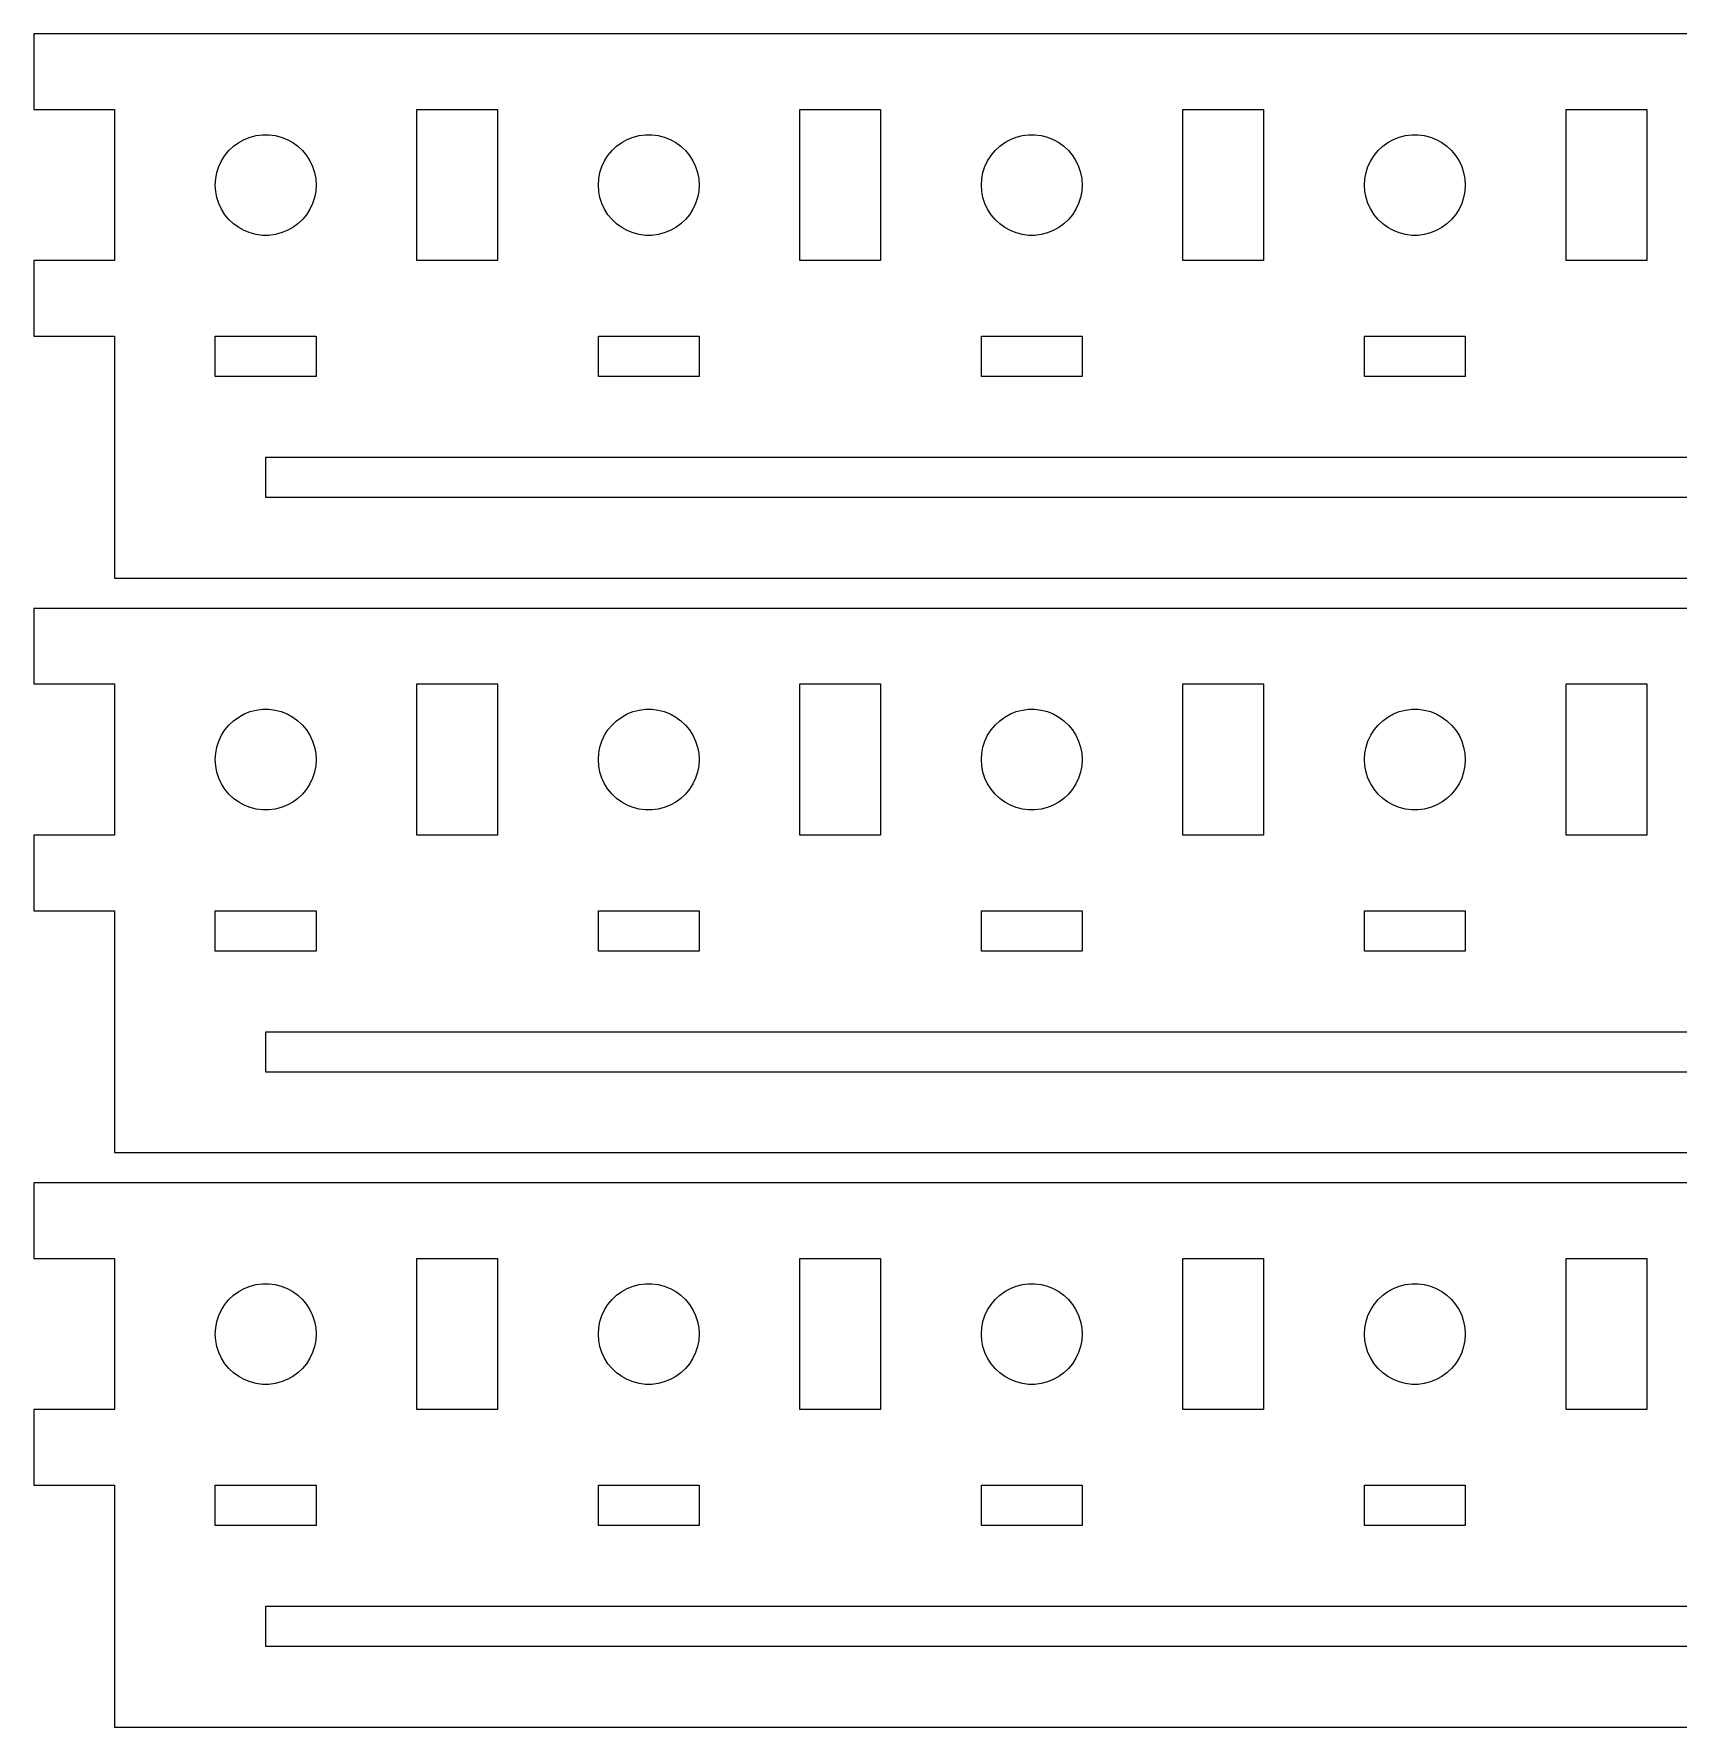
# Model space of a CAD drawing. Header units: metres. Extents: x -160 to 479, y -39 to 642.
# Drawn here: x -160 to 3.1, y -39 to 129 of the extents above; entities that cross this region are included whole.
import ezdxf

# ---------------------------------------------------------------- set-up
doc = ezdxf.new("R2010")
doc.units = ezdxf.units.M

msp = doc.modelspace()

# ---------------------------------------------------------------- linework, layer by layer
for p, q in [((152, 129), (-160, 129)), ((-160, 129), (-160, 121.5)), ((-160, 121.5), (-152, 121.5)), ((-152, 121.5), (-152, 106.5)), ((-122, 106.5), (-122, 121.5)), ((-122, 121.5), (-114, 121.5)), ((-114, 121.5), (-114, 106.5)), ((-84, 106.5), (-84, 121.5)), ((-84, 121.5), (-76, 121.5)), ((-76, 121.5), (-76, 106.5)), ((-46, 106.5), (-46, 121.5)), ((-46, 121.5), (-38, 121.5)), ((-38, 121.5), (-38, 106.5)), ((-8, 106.5), (-8, 121.5)), ((-8, 121.5), (0, 121.5)), ((0, 121.5), (0, 106.5)), ((-140.645, 117.423), (-140.187, 117.853)), ((-140.187, 117.853), (-139.679, 118.222)), ((-139.679, 118.222), (-139.129, 118.524)), ((-139.129, 118.524), (-138.545, 118.755)), ((-138.545, 118.755), (-137.937, 118.911)), ((-137.937, 118.911), (-137.314, 118.99)), ((-137.314, 118.99), (-136.686, 118.99)), ((-136.686, 118.99), (-136.063, 118.911)), ((-136.063, 118.911), (-135.455, 118.755)), ((-135.455, 118.755), (-134.871, 118.524)), ((-134.871, 118.524), (-134.321, 118.222)), ((-134.321, 118.222), (-133.813, 117.853)), ((-133.813, 117.853), (-133.355, 117.423)), ((-102.645, 117.423), (-102.187, 117.853)), ((-102.187, 117.853), (-101.679, 118.222)), ((-101.679, 118.222), (-101.129, 118.524)), ((-101.129, 118.524), (-100.545, 118.755)), ((-100.545, 118.755), (-99.9369, 118.911)), ((-99.9369, 118.911), (-99.3139, 118.99)), ((-99.3139, 118.99), (-98.686, 118.99)), ((-98.686, 118.99), (-98.0631, 118.911)), ((-98.0631, 118.911), (-97.4549, 118.755)), ((-97.4549, 118.755), (-96.8711, 118.524)), ((-96.8711, 118.524), (-96.3209, 118.222)), ((-96.3209, 118.222), (-95.8129, 117.853)), ((-95.8129, 117.853), (-95.3551, 117.423)), ((-64.6448, 117.423), (-64.1871, 117.853)), ((-64.1871, 117.853), (-63.6791, 118.222)), ((-63.6791, 118.222), (-63.1289, 118.524)), ((-63.1289, 118.524), (-62.5451, 118.755)), ((-62.5451, 118.755), (-61.9369, 118.911)), ((-61.9369, 118.911), (-61.3139, 118.99)), ((-61.3139, 118.99), (-60.686, 118.99)), ((-60.686, 118.99), (-60.0631, 118.911)), ((-60.0631, 118.911), (-59.4549, 118.755)), ((-59.4549, 118.755), (-58.8711, 118.524)), ((-58.8711, 118.524), (-58.3209, 118.222)), ((-58.3209, 118.222), (-57.8129, 117.853)), ((-57.8129, 117.853), (-57.3551, 117.423)), ((-26.6448, 117.423), (-26.1871, 117.853)), ((-26.1871, 117.853), (-25.6791, 118.222)), ((-25.6791, 118.222), (-25.1289, 118.524)), ((-25.1289, 118.524), (-24.5451, 118.755)), ((-24.5451, 118.755), (-23.9369, 118.911)), ((-23.9369, 118.911), (-23.3139, 118.99)), ((-23.3139, 118.99), (-22.686, 118.99)), ((-22.686, 118.99), (-22.0631, 118.911)), ((-22.0631, 118.911), (-21.4549, 118.755)), ((-21.4549, 118.755), (-20.8711, 118.524)), ((-20.8711, 118.524), (-20.3209, 118.222)), ((-20.3209, 118.222), (-19.8129, 117.853)), ((-19.8129, 117.853), (-19.3551, 117.423)), ((-141.649, 115.841), (-141.382, 116.409)), ((-141.382, 116.409), (-141.045, 116.939)), ((-141.045, 116.939), (-140.645, 117.423)), ((-133.355, 117.423), (-132.955, 116.939)), ((-132.955, 116.939), (-132.618, 116.409)), ((-132.618, 116.409), (-132.351, 115.841)), ((-103.649, 115.841), (-103.382, 116.409)), ((-103.382, 116.409), (-103.045, 116.939)), ((-103.045, 116.939), (-102.645, 117.423)), ((-95.3551, 117.423), (-94.9549, 116.939)), ((-94.9549, 116.939), (-94.6185, 116.409)), ((-94.6185, 116.409), (-94.3511, 115.841)), ((-65.6489, 115.841), (-65.3815, 116.409)), ((-65.3815, 116.409), (-65.0451, 116.939)), ((-65.0451, 116.939), (-64.6448, 117.423)), ((-57.3551, 117.423), (-56.9549, 116.939)), ((-56.9549, 116.939), (-56.6185, 116.409)), ((-56.6185, 116.409), (-56.3511, 115.841)), ((-27.6489, 115.841), (-27.3815, 116.409)), ((-27.3815, 116.409), (-27.0451, 116.939)), ((-27.0451, 116.939), (-26.6448, 117.423)), ((-19.3551, 117.423), (-18.9549, 116.939)), ((-18.9549, 116.939), (-18.6185, 116.409)), ((-18.6185, 116.409), (-18.3511, 115.841)), ((-142, 114), (-141.961, 114.627)), ((-141.961, 114.627), (-141.843, 115.243)), ((-141.843, 115.243), (-141.649, 115.841)), ((-132.351, 115.841), (-132.157, 115.243)), ((-132.157, 115.243), (-132.039, 114.627)), ((-132.039, 114.627), (-132, 114)), ((-104, 114), (-103.961, 114.627)), ((-103.961, 114.627), (-103.843, 115.243)), ((-103.843, 115.243), (-103.649, 115.841)), ((-94.3511, 115.841), (-94.1571, 115.243)), ((-94.1571, 115.243), (-94.0394, 114.627)), ((-94.0394, 114.627), (-94, 114)), ((-66, 114), (-65.9606, 114.627)), ((-65.9606, 114.627), (-65.8429, 115.243)), ((-65.8429, 115.243), (-65.6489, 115.841)), ((-56.3511, 115.841), (-56.1571, 115.243)), ((-56.1571, 115.243), (-56.0394, 114.627)), ((-56.0394, 114.627), (-56, 114)), ((-28, 114), (-27.9606, 114.627)), ((-27.9606, 114.627), (-27.8429, 115.243)), ((-27.8429, 115.243), (-27.6489, 115.841)), ((-18.3511, 115.841), (-18.1571, 115.243)), ((-18.1571, 115.243), (-18.0394, 114.627)), ((-18.0394, 114.627), (-18, 114)), ((-141.961, 113.373), (-142, 114)), ((-141.843, 112.757), (-141.961, 113.373)), ((-141.649, 112.159), (-141.843, 112.757)), ((-132.157, 112.757), (-132.351, 112.159)), ((-132.039, 113.373), (-132.157, 112.757)), ((-132, 114), (-132.039, 113.373)), ((-103.961, 113.373), (-104, 114)), ((-103.843, 112.757), (-103.961, 113.373)), ((-103.649, 112.159), (-103.843, 112.757)), ((-94.1571, 112.757), (-94.3511, 112.159)), ((-94.0394, 113.373), (-94.1571, 112.757)), ((-94, 114), (-94.0394, 113.373)), ((-65.9606, 113.373), (-66, 114)), ((-65.8429, 112.757), (-65.9606, 113.373)), ((-65.6489, 112.159), (-65.8429, 112.757)), ((-56.1571, 112.757), (-56.3511, 112.159)), ((-56.0394, 113.373), (-56.1571, 112.757)), ((-56, 114), (-56.0394, 113.373)), ((-27.9606, 113.373), (-28, 114)), ((-27.8429, 112.757), (-27.9606, 113.373)), ((-27.6489, 112.159), (-27.8429, 112.757)), ((-18.1571, 112.757), (-18.3511, 112.159)), ((-18.0394, 113.373), (-18.1571, 112.757)), ((-18, 114), (-18.0394, 113.373)), ((-141.382, 111.591), (-141.649, 112.159)), ((-141.045, 111.061), (-141.382, 111.591)), ((-140.645, 110.577), (-141.045, 111.061)), ((-132.955, 111.061), (-133.355, 110.577)), ((-132.618, 111.591), (-132.955, 111.061)), ((-132.351, 112.159), (-132.618, 111.591)), ((-103.382, 111.591), (-103.649, 112.159)), ((-103.045, 111.061), (-103.382, 111.591)), ((-102.645, 110.577), (-103.045, 111.061)), ((-94.9549, 111.061), (-95.3551, 110.577)), ((-94.6185, 111.591), (-94.9549, 111.061)), ((-94.3511, 112.159), (-94.6185, 111.591)), ((-65.3815, 111.591), (-65.6489, 112.159)), ((-65.0451, 111.061), (-65.3815, 111.591)), ((-64.6448, 110.577), (-65.0451, 111.061)), ((-56.9549, 111.061), (-57.3551, 110.577)), ((-56.6185, 111.591), (-56.9549, 111.061)), ((-56.3511, 112.159), (-56.6185, 111.591)), ((-27.3815, 111.591), (-27.6489, 112.159)), ((-27.0451, 111.061), (-27.3815, 111.591)), ((-26.6448, 110.577), (-27.0451, 111.061)), ((-18.9549, 111.061), (-19.3551, 110.577)), ((-18.6185, 111.591), (-18.9549, 111.061)), ((-18.3511, 112.159), (-18.6185, 111.591)), ((-140.187, 110.147), (-140.645, 110.577)), ((-139.679, 109.778), (-140.187, 110.147)), ((-139.129, 109.476), (-139.679, 109.778)), ((-138.545, 109.245), (-139.129, 109.476)), ((-137.937, 109.089), (-138.545, 109.245)), ((-135.455, 109.245), (-136.063, 109.089)), ((-134.871, 109.476), (-135.455, 109.245)), ((-134.321, 109.778), (-134.871, 109.476)), ((-133.813, 110.147), (-134.321, 109.778)), ((-133.355, 110.577), (-133.813, 110.147)), ((-102.187, 110.147), (-102.645, 110.577)), ((-101.679, 109.778), (-102.187, 110.147)), ((-101.129, 109.476), (-101.679, 109.778)), ((-100.545, 109.245), (-101.129, 109.476)), ((-99.9369, 109.089), (-100.545, 109.245)), ((-97.4549, 109.245), (-98.0631, 109.089)), ((-96.8711, 109.476), (-97.4549, 109.245)), ((-96.3209, 109.778), (-96.8711, 109.476)), ((-95.8129, 110.147), (-96.3209, 109.778)), ((-95.3551, 110.577), (-95.8129, 110.147)), ((-64.1871, 110.147), (-64.6448, 110.577)), ((-63.6791, 109.778), (-64.1871, 110.147)), ((-63.1289, 109.476), (-63.6791, 109.778)), ((-62.5451, 109.245), (-63.1289, 109.476)), ((-61.9369, 109.089), (-62.5451, 109.245)), ((-59.4549, 109.245), (-60.0631, 109.089)), ((-58.8711, 109.476), (-59.4549, 109.245)), ((-58.3209, 109.778), (-58.8711, 109.476)), ((-57.8129, 110.147), (-58.3209, 109.778)), ((-57.3551, 110.577), (-57.8129, 110.147)), ((-26.1871, 110.147), (-26.6448, 110.577)), ((-25.6791, 109.778), (-26.1871, 110.147)), ((-25.1289, 109.476), (-25.6791, 109.778)), ((-24.5451, 109.245), (-25.1289, 109.476)), ((-23.9369, 109.089), (-24.5451, 109.245)), ((-21.4549, 109.245), (-22.0631, 109.089)), ((-20.8711, 109.476), (-21.4549, 109.245)), ((-20.3209, 109.778), (-20.8711, 109.476)), ((-19.8129, 110.147), (-20.3209, 109.778)), ((-19.3551, 110.577), (-19.8129, 110.147)), ((-137.314, 109.01), (-137.937, 109.089)), ((-136.686, 109.01), (-137.314, 109.01)), ((-136.063, 109.089), (-136.686, 109.01)), ((-99.3139, 109.01), (-99.9369, 109.089)), ((-98.686, 109.01), (-99.3139, 109.01)), ((-98.0631, 109.089), (-98.686, 109.01)), ((-61.3139, 109.01), (-61.9369, 109.089)), ((-60.686, 109.01), (-61.3139, 109.01)), ((-60.0631, 109.089), (-60.686, 109.01)), ((-23.3139, 109.01), (-23.9369, 109.089)), ((-22.686, 109.01), (-23.3139, 109.01)), ((-22.0631, 109.089), (-22.686, 109.01)), ((-152, 106.5), (-160, 106.5)), ((-160, 106.5), (-160, 99)), ((-114, 106.5), (-122, 106.5)), ((-76, 106.5), (-84, 106.5)), ((-38, 106.5), (-46, 106.5)), ((0, 106.5), (-8, 106.5)), ((-160, 99), (-152, 99)), ((-152, 99), (-152, 75)), ((-142, 95), (-142, 99)), ((-142, 99), (-132, 99)), ((-132, 99), (-132, 95)), ((-104, 95), (-104, 99)), ((-104, 99), (-94, 99)), ((-94, 99), (-94, 95)), ((-66, 95), (-66, 99)), ((-66, 99), (-56, 99)), ((-56, 99), (-56, 95)), ((-28, 95), (-28, 99)), ((-28, 99), (-18, 99)), ((-18, 99), (-18, 95)), ((-132, 95), (-142, 95)), ((-94, 95), (-104, 95)), ((-56, 95), (-66, 95)), ((-18, 95), (-28, 95)), ((-137, 83), (-137, 87)), ((-137, 87), (129, 87)), ((129, 83), (-137, 83)), ((-152, 75), (144, 75)), ((152, 72), (-160, 72)), ((-160, 72), (-160, 64.5)), ((-160, 64.5), (-152, 64.5)), ((-152, 64.5), (-152, 49.5)), ((-122, 49.5), (-122, 64.5)), ((-122, 64.5), (-114, 64.5)), ((-114, 64.5), (-114, 49.5)), ((-84, 49.5), (-84, 64.5)), ((-84, 64.5), (-76, 64.5)), ((-76, 64.5), (-76, 49.5)), ((-46, 49.5), (-46, 64.5)), ((-46, 64.5), (-38, 64.5)), ((-38, 64.5), (-38, 49.5)), ((-8, 49.5), (-8, 64.5)), ((-8, 64.5), (0, 64.5)), ((0, 64.5), (0, 49.5)), ((-140.645, 60.4227), (-140.187, 60.8526)), ((-140.187, 60.8526), (-139.679, 61.2216)), ((-139.679, 61.2216), (-139.129, 61.5241)), ((-139.129, 61.5241), (-138.545, 61.7553)), ((-138.545, 61.7553), (-137.937, 61.9114)), ((-137.937, 61.9114), (-137.314, 61.9901)), ((-137.314, 61.9901), (-136.686, 61.9901)), ((-136.686, 61.9901), (-136.063, 61.9114)), ((-136.063, 61.9114), (-135.455, 61.7553)), ((-135.455, 61.7553), (-134.871, 61.5241)), ((-134.871, 61.5241), (-134.321, 61.2216)), ((-134.321, 61.2216), (-133.813, 60.8526)), ((-133.813, 60.8526), (-133.355, 60.4227)), ((-102.645, 60.4227), (-102.187, 60.8526)), ((-102.187, 60.8526), (-101.679, 61.2216)), ((-101.679, 61.2216), (-101.129, 61.5241)), ((-101.129, 61.5241), (-100.545, 61.7553)), ((-100.545, 61.7553), (-99.9369, 61.9114)), ((-99.9369, 61.9114), (-99.3139, 61.9901)), ((-99.3139, 61.9901), (-98.686, 61.9901)), ((-98.686, 61.9901), (-98.0631, 61.9114)), ((-98.0631, 61.9114), (-97.4549, 61.7553)), ((-97.4549, 61.7553), (-96.8711, 61.5241)), ((-96.8711, 61.5241), (-96.3209, 61.2216)), ((-96.3209, 61.2216), (-95.8129, 60.8526)), ((-95.8129, 60.8526), (-95.3551, 60.4227)), ((-64.6448, 60.4227), (-64.1871, 60.8526)), ((-64.1871, 60.8526), (-63.6791, 61.2216)), ((-63.6791, 61.2216), (-63.1289, 61.5241)), ((-63.1289, 61.5241), (-62.5451, 61.7553)), ((-62.5451, 61.7553), (-61.9369, 61.9114)), ((-61.9369, 61.9114), (-61.3139, 61.9901)), ((-61.3139, 61.9901), (-60.686, 61.9901)), ((-60.686, 61.9901), (-60.0631, 61.9114)), ((-60.0631, 61.9114), (-59.4549, 61.7553)), ((-59.4549, 61.7553), (-58.8711, 61.5241)), ((-58.8711, 61.5241), (-58.3209, 61.2216)), ((-58.3209, 61.2216), (-57.8129, 60.8526)), ((-57.8129, 60.8526), (-57.3551, 60.4227)), ((-26.6448, 60.4227), (-26.1871, 60.8526)), ((-26.1871, 60.8526), (-25.6791, 61.2216)), ((-25.6791, 61.2216), (-25.1289, 61.5241)), ((-25.1289, 61.5241), (-24.5451, 61.7553)), ((-24.5451, 61.7553), (-23.9369, 61.9114)), ((-23.9369, 61.9114), (-23.3139, 61.9901)), ((-23.3139, 61.9901), (-22.686, 61.9901)), ((-22.686, 61.9901), (-22.0631, 61.9114)), ((-22.0631, 61.9114), (-21.4549, 61.7553)), ((-21.4549, 61.7553), (-20.8711, 61.5241)), ((-20.8711, 61.5241), (-20.3209, 61.2216)), ((-20.3209, 61.2216), (-19.8129, 60.8526)), ((-19.8129, 60.8526), (-19.3551, 60.4227)), ((-141.843, 58.2434), (-141.649, 58.8406)), ((-141.649, 58.8406), (-141.382, 59.4088)), ((-141.382, 59.4088), (-141.045, 59.9389)), ((-141.045, 59.9389), (-140.645, 60.4227)), ((-133.355, 60.4227), (-132.955, 59.9389)), ((-132.955, 59.9389), (-132.618, 59.4088)), ((-132.618, 59.4088), (-132.351, 58.8406)), ((-132.351, 58.8406), (-132.157, 58.2434)), ((-103.843, 58.2434), (-103.649, 58.8406)), ((-103.649, 58.8406), (-103.382, 59.4088)), ((-103.382, 59.4088), (-103.045, 59.9389)), ((-103.045, 59.9389), (-102.645, 60.4227)), ((-95.3551, 60.4227), (-94.9549, 59.9389)), ((-94.9549, 59.9389), (-94.6185, 59.4088)), ((-94.6185, 59.4088), (-94.3511, 58.8406)), ((-94.3511, 58.8406), (-94.1571, 58.2434)), ((-65.8429, 58.2434), (-65.6489, 58.8406)), ((-65.6489, 58.8406), (-65.3815, 59.4088)), ((-65.3815, 59.4088), (-65.0451, 59.9389)), ((-65.0451, 59.9389), (-64.6448, 60.4227)), ((-57.3551, 60.4227), (-56.9549, 59.9389)), ((-56.9549, 59.9389), (-56.6185, 59.4088)), ((-56.6185, 59.4088), (-56.3511, 58.8406)), ((-56.3511, 58.8406), (-56.1571, 58.2434)), ((-27.8429, 58.2434), (-27.6489, 58.8406)), ((-27.6489, 58.8406), (-27.3815, 59.4088)), ((-27.3815, 59.4088), (-27.0451, 59.9389)), ((-27.0451, 59.9389), (-26.6448, 60.4227)), ((-19.3551, 60.4227), (-18.9549, 59.9389)), ((-18.9549, 59.9389), (-18.6185, 59.4088)), ((-18.6185, 59.4088), (-18.3511, 58.8406)), ((-18.3511, 58.8406), (-18.1571, 58.2434)), ((-142, 57), (-141.961, 57.6267)), ((-141.961, 57.6267), (-141.843, 58.2434)), ((-132.157, 58.2434), (-132.039, 57.6267)), ((-132.039, 57.6267), (-132, 57)), ((-104, 57), (-103.961, 57.6267)), ((-103.961, 57.6267), (-103.843, 58.2434)), ((-94.1571, 58.2434), (-94.0394, 57.6267)), ((-94.0394, 57.6267), (-94, 57)), ((-66, 57), (-65.9606, 57.6267)), ((-65.9606, 57.6267), (-65.8429, 58.2434)), ((-56.1571, 58.2434), (-56.0394, 57.6267)), ((-56.0394, 57.6267), (-56, 57)), ((-28, 57), (-27.9606, 57.6267)), ((-27.9606, 57.6267), (-27.8429, 58.2434)), ((-18.1571, 58.2434), (-18.0394, 57.6267)), ((-18.0394, 57.6267), (-18, 57)), ((-141.961, 56.3733), (-142, 57)), ((-141.843, 55.7566), (-141.961, 56.3733)), ((-141.649, 55.1594), (-141.843, 55.7566)), ((-132.157, 55.7566), (-132.351, 55.1594)), ((-132.039, 56.3733), (-132.157, 55.7566)), ((-132, 57), (-132.039, 56.3733)), ((-103.961, 56.3733), (-104, 57)), ((-103.843, 55.7566), (-103.961, 56.3733)), ((-103.649, 55.1594), (-103.843, 55.7566)), ((-94.1571, 55.7566), (-94.3511, 55.1594)), ((-94.0394, 56.3733), (-94.1571, 55.7566)), ((-94, 57), (-94.0394, 56.3733)), ((-65.9606, 56.3733), (-66, 57)), ((-65.8429, 55.7566), (-65.9606, 56.3733)), ((-65.6489, 55.1594), (-65.8429, 55.7566)), ((-56.1571, 55.7566), (-56.3511, 55.1594)), ((-56.0394, 56.3733), (-56.1571, 55.7566)), ((-56, 57), (-56.0394, 56.3733)), ((-27.9606, 56.3733), (-28, 57)), ((-27.8429, 55.7566), (-27.9606, 56.3733)), ((-27.6489, 55.1594), (-27.8429, 55.7566)), ((-18.1571, 55.7566), (-18.3511, 55.1594)), ((-18.0394, 56.3733), (-18.1571, 55.7566)), ((-18, 57), (-18.0394, 56.3733)), ((-141.382, 54.5912), (-141.649, 55.1594)), ((-141.045, 54.0611), (-141.382, 54.5912)), ((-140.645, 53.5773), (-141.045, 54.0611)), ((-132.955, 54.0611), (-133.355, 53.5773)), ((-132.618, 54.5912), (-132.955, 54.0611)), ((-132.351, 55.1594), (-132.618, 54.5912)), ((-103.382, 54.5912), (-103.649, 55.1594)), ((-103.045, 54.0611), (-103.382, 54.5912)), ((-102.645, 53.5773), (-103.045, 54.0611)), ((-94.9549, 54.0611), (-95.3551, 53.5773)), ((-94.6185, 54.5912), (-94.9549, 54.0611)), ((-94.3511, 55.1594), (-94.6185, 54.5912)), ((-65.3815, 54.5912), (-65.6489, 55.1594)), ((-65.0451, 54.0611), (-65.3815, 54.5912)), ((-64.6448, 53.5773), (-65.0451, 54.0611)), ((-56.9549, 54.0611), (-57.3551, 53.5773)), ((-56.6185, 54.5912), (-56.9549, 54.0611)), ((-56.3511, 55.1594), (-56.6185, 54.5912)), ((-27.3815, 54.5912), (-27.6489, 55.1594)), ((-27.0451, 54.0611), (-27.3815, 54.5912)), ((-26.6448, 53.5773), (-27.0451, 54.0611)), ((-18.9549, 54.0611), (-19.3551, 53.5773)), ((-18.6185, 54.5912), (-18.9549, 54.0611)), ((-18.3511, 55.1594), (-18.6185, 54.5912)), ((-140.187, 53.1474), (-140.645, 53.5773)), ((-139.679, 52.7784), (-140.187, 53.1474)), ((-139.129, 52.4759), (-139.679, 52.7784)), ((-138.545, 52.2447), (-139.129, 52.4759)), ((-137.937, 52.0886), (-138.545, 52.2447)), ((-137.314, 52.0099), (-137.937, 52.0886)), ((-136.063, 52.0886), (-136.686, 52.0099)), ((-135.455, 52.2447), (-136.063, 52.0886)), ((-134.871, 52.4759), (-135.455, 52.2447)), ((-134.321, 52.7784), (-134.871, 52.4759)), ((-133.813, 53.1474), (-134.321, 52.7784)), ((-133.355, 53.5773), (-133.813, 53.1474)), ((-102.187, 53.1474), (-102.645, 53.5773)), ((-101.679, 52.7784), (-102.187, 53.1474)), ((-101.129, 52.4759), (-101.679, 52.7784)), ((-100.545, 52.2447), (-101.129, 52.4759)), ((-99.9369, 52.0886), (-100.545, 52.2447)), ((-99.3139, 52.0099), (-99.9369, 52.0886)), ((-98.0631, 52.0886), (-98.686, 52.0099)), ((-97.4549, 52.2447), (-98.0631, 52.0886)), ((-96.8711, 52.4759), (-97.4549, 52.2447)), ((-96.3209, 52.7784), (-96.8711, 52.4759)), ((-95.8129, 53.1474), (-96.3209, 52.7784)), ((-95.3551, 53.5773), (-95.8129, 53.1474)), ((-64.1871, 53.1474), (-64.6448, 53.5773)), ((-63.6791, 52.7784), (-64.1871, 53.1474)), ((-63.1289, 52.4759), (-63.6791, 52.7784)), ((-62.5451, 52.2447), (-63.1289, 52.4759)), ((-61.9369, 52.0886), (-62.5451, 52.2447)), ((-61.3139, 52.0099), (-61.9369, 52.0886)), ((-60.0631, 52.0886), (-60.686, 52.0099)), ((-59.4549, 52.2447), (-60.0631, 52.0886)), ((-58.8711, 52.4759), (-59.4549, 52.2447)), ((-58.3209, 52.7784), (-58.8711, 52.4759)), ((-57.8129, 53.1474), (-58.3209, 52.7784)), ((-57.3551, 53.5773), (-57.8129, 53.1474)), ((-26.1871, 53.1474), (-26.6448, 53.5773)), ((-25.6791, 52.7784), (-26.1871, 53.1474)), ((-25.1289, 52.4759), (-25.6791, 52.7784)), ((-24.5451, 52.2447), (-25.1289, 52.4759)), ((-23.9369, 52.0886), (-24.5451, 52.2447)), ((-23.3139, 52.0099), (-23.9369, 52.0886)), ((-22.0631, 52.0886), (-22.686, 52.0099)), ((-21.4549, 52.2447), (-22.0631, 52.0886)), ((-20.8711, 52.4759), (-21.4549, 52.2447)), ((-20.3209, 52.7784), (-20.8711, 52.4759)), ((-19.8129, 53.1474), (-20.3209, 52.7784)), ((-19.3551, 53.5773), (-19.8129, 53.1474)), ((-136.686, 52.0099), (-137.314, 52.0099)), ((-98.686, 52.0099), (-99.3139, 52.0099)), ((-60.686, 52.0099), (-61.3139, 52.0099)), ((-22.686, 52.0099), (-23.3139, 52.0099)), ((-152, 49.5), (-160, 49.5)), ((-160, 49.5), (-160, 42)), ((-114, 49.5), (-122, 49.5)), ((-76, 49.5), (-84, 49.5)), ((-38, 49.5), (-46, 49.5)), ((0, 49.5), (-8, 49.5)), ((-160, 42), (-152, 42)), ((-152, 42), (-152, 18)), ((-142, 38), (-142, 42)), ((-142, 42), (-132, 42)), ((-132, 42), (-132, 38)), ((-104, 38), (-104, 42)), ((-104, 42), (-94, 42)), ((-94, 42), (-94, 38)), ((-66, 38), (-66, 42)), ((-66, 42), (-56, 42)), ((-56, 42), (-56, 38)), ((-28, 38), (-28, 42)), ((-28, 42), (-18, 42)), ((-18, 42), (-18, 38)), ((-132, 38), (-142, 38)), ((-94, 38), (-104, 38)), ((-56, 38), (-66, 38)), ((-18, 38), (-28, 38)), ((-137, 26), (-137, 30)), ((-137, 30), (129, 30)), ((129, 26), (-137, 26)), ((-152, 18), (144, 18)), ((152, 15), (-160, 15)), ((-160, 15), (-160, 7.5)), ((-160, 7.5), (-152, 7.5)), ((-152, 7.5), (-152, -7.5)), ((-122, -7.5), (-122, 7.5)), ((-122, 7.5), (-114, 7.5)), ((-114, 7.5), (-114, -7.5)), ((-84, -7.5), (-84, 7.5)), ((-84, 7.5), (-76, 7.5)), ((-76, 7.5), (-76, -7.5)), ((-46, -7.5), (-46, 7.5)), ((-46, 7.5), (-38, 7.5)), ((-38, 7.5), (-38, -7.5)), ((-8, -7.5), (-8, 7.5)), ((-8, 7.5), (0, 7.5)), ((0, 7.5), (0, -7.5)), ((-141.045, 2.93892), (-140.645, 3.42273)), ((-140.645, 3.42273), (-140.187, 3.85255)), ((-140.187, 3.85255), (-139.679, 4.22163)), ((-139.679, 4.22163), (-139.129, 4.52412)), ((-139.129, 4.52412), (-138.545, 4.75528)), ((-138.545, 4.75528), (-137.937, 4.91142)), ((-137.937, 4.91142), (-137.314, 4.99013)), ((-137.314, 4.99013), (-136.686, 4.99013)), ((-136.686, 4.99013), (-136.063, 4.91142)), ((-136.063, 4.91142), (-135.455, 4.75528)), ((-135.455, 4.75528), (-134.871, 4.52412)), ((-134.871, 4.52412), (-134.321, 4.22163)), ((-134.321, 4.22163), (-133.813, 3.85255)), ((-133.813, 3.85255), (-133.355, 3.42273)), ((-133.355, 3.42273), (-132.955, 2.93892)), ((-103.045, 2.93892), (-102.645, 3.42273)), ((-102.645, 3.42273), (-102.187, 3.85255)), ((-102.187, 3.85255), (-101.679, 4.22163)), ((-101.679, 4.22163), (-101.129, 4.52412)), ((-101.129, 4.52412), (-100.545, 4.75528)), ((-100.545, 4.75528), (-99.9369, 4.91142)), ((-99.9369, 4.91142), (-99.3139, 4.99013)), ((-99.3139, 4.99013), (-98.686, 4.99013)), ((-98.686, 4.99013), (-98.0631, 4.91142)), ((-98.0631, 4.91142), (-97.4549, 4.75528)), ((-97.4549, 4.75528), (-96.8711, 4.52412)), ((-96.8711, 4.52412), (-96.3209, 4.22163)), ((-96.3209, 4.22163), (-95.8129, 3.85255)), ((-95.8129, 3.85255), (-95.3551, 3.42273)), ((-95.3551, 3.42273), (-94.9549, 2.93892)), ((-65.0451, 2.93892), (-64.6448, 3.42273)), ((-64.6448, 3.42273), (-64.1871, 3.85255)), ((-64.1871, 3.85255), (-63.6791, 4.22163)), ((-63.6791, 4.22163), (-63.1289, 4.52412)), ((-63.1289, 4.52412), (-62.5451, 4.75528)), ((-62.5451, 4.75528), (-61.9369, 4.91142)), ((-61.9369, 4.91142), (-61.3139, 4.99013)), ((-61.3139, 4.99013), (-60.686, 4.99013)), ((-60.686, 4.99013), (-60.0631, 4.91142)), ((-60.0631, 4.91142), (-59.4549, 4.75528)), ((-59.4549, 4.75528), (-58.8711, 4.52412)), ((-58.8711, 4.52412), (-58.3209, 4.22163)), ((-58.3209, 4.22163), (-57.8129, 3.85255)), ((-57.8129, 3.85255), (-57.3551, 3.42273)), ((-57.3551, 3.42273), (-56.9549, 2.93892)), ((-27.0451, 2.93892), (-26.6448, 3.42273)), ((-26.6448, 3.42273), (-26.1871, 3.85255)), ((-26.1871, 3.85255), (-25.6791, 4.22163)), ((-25.6791, 4.22163), (-25.1289, 4.52412)), ((-25.1289, 4.52412), (-24.5451, 4.75528)), ((-24.5451, 4.75528), (-23.9369, 4.91142)), ((-23.9369, 4.91142), (-23.3139, 4.99013)), ((-23.3139, 4.99013), (-22.686, 4.99013)), ((-22.686, 4.99013), (-22.0631, 4.91142)), ((-22.0631, 4.91142), (-21.4549, 4.75528)), ((-21.4549, 4.75528), (-20.8711, 4.52412)), ((-20.8711, 4.52412), (-20.3209, 4.22163)), ((-20.3209, 4.22163), (-19.8129, 3.85255)), ((-19.8129, 3.85255), (-19.3551, 3.42273)), ((-19.3551, 3.42273), (-18.9549, 2.93892)), ((-141.843, 1.24344), (-141.649, 1.84062)), ((-141.649, 1.84062), (-141.382, 2.40877)), ((-141.382, 2.40877), (-141.045, 2.93892)), ((-132.955, 2.93892), (-132.618, 2.40877)), ((-132.618, 2.40877), (-132.351, 1.84062)), ((-132.351, 1.84062), (-132.157, 1.24344)), ((-103.843, 1.24344), (-103.649, 1.84062)), ((-103.649, 1.84062), (-103.382, 2.40877)), ((-103.382, 2.40877), (-103.045, 2.93892)), ((-94.9549, 2.93892), (-94.6185, 2.40877)), ((-94.6185, 2.40877), (-94.3511, 1.84062)), ((-94.3511, 1.84062), (-94.1571, 1.24344)), ((-65.8429, 1.24344), (-65.6489, 1.84062)), ((-65.6489, 1.84062), (-65.3815, 2.40877)), ((-65.3815, 2.40877), (-65.0451, 2.93892)), ((-56.9549, 2.93892), (-56.6185, 2.40877)), ((-56.6185, 2.40877), (-56.3511, 1.84062)), ((-56.3511, 1.84062), (-56.1571, 1.24344)), ((-27.8429, 1.24344), (-27.6489, 1.84062)), ((-27.6489, 1.84062), (-27.3815, 2.40877)), ((-27.3815, 2.40877), (-27.0451, 2.93892)), ((-18.9549, 2.93892), (-18.6185, 2.40877)), ((-18.6185, 2.40877), (-18.3511, 1.84062)), ((-18.3511, 1.84062), (-18.1571, 1.24344)), ((-142, 0), (-141.961, 0.62666)), ((-141.961, -0.62666), (-142, 0)), ((-141.961, 0.62666), (-141.843, 1.24344)), ((-132.157, 1.24344), (-132.039, 0.62666)), ((-132.039, 0.62666), (-132, 0)), ((-132, 0), (-132.039, -0.62666)), ((-104, 0), (-103.961, 0.62666)), ((-103.961, -0.62666), (-104, 0)), ((-103.961, 0.62666), (-103.843, 1.24344)), ((-94.1571, 1.24344), (-94.0394, 0.62666)), ((-94.0394, 0.62666), (-94, 0)), ((-94, 0), (-94.0394, -0.62666)), ((-66, 0), (-65.9606, 0.62666)), ((-65.9606, -0.62666), (-66, 0)), ((-65.9606, 0.62666), (-65.8429, 1.24344)), ((-56.1571, 1.24344), (-56.0394, 0.62666)), ((-56.0394, 0.62666), (-56, 0)), ((-56, 0), (-56.0394, -0.62666)), ((-28, 0), (-27.9606, 0.62666)), ((-27.9606, -0.62666), (-28, 0)), ((-27.9606, 0.62666), (-27.8429, 1.24344)), ((-18.1571, 1.24344), (-18.0394, 0.62666)), ((-18.0394, 0.62666), (-18, 0)), ((-18, 0), (-18.0394, -0.62666)), ((-141.843, -1.24344), (-141.961, -0.62666)), ((-141.649, -1.84062), (-141.843, -1.24344)), ((-132.157, -1.24344), (-132.351, -1.84062)), ((-132.039, -0.62666), (-132.157, -1.24344)), ((-103.843, -1.24344), (-103.961, -0.62666)), ((-103.649, -1.84062), (-103.843, -1.24344)), ((-94.1571, -1.24344), (-94.3511, -1.84062)), ((-94.0394, -0.62666), (-94.1571, -1.24344)), ((-65.8429, -1.24344), (-65.9606, -0.62666)), ((-65.6489, -1.84062), (-65.8429, -1.24344)), ((-56.1571, -1.24344), (-56.3511, -1.84062)), ((-56.0394, -0.62666), (-56.1571, -1.24344)), ((-27.8429, -1.24344), (-27.9606, -0.62666)), ((-27.6489, -1.84062), (-27.8429, -1.24344)), ((-18.1571, -1.24344), (-18.3511, -1.84062)), ((-18.0394, -0.62666), (-18.1571, -1.24344)), ((-141.382, -2.40877), (-141.649, -1.84062)), ((-141.045, -2.93892), (-141.382, -2.40877)), ((-140.645, -3.42273), (-141.045, -2.93892)), ((-132.955, -2.93892), (-133.355, -3.42273)), ((-132.618, -2.40877), (-132.955, -2.93892)), ((-132.351, -1.84062), (-132.618, -2.40877)), ((-103.382, -2.40877), (-103.649, -1.84062)), ((-103.045, -2.93892), (-103.382, -2.40877)), ((-102.645, -3.42273), (-103.045, -2.93892)), ((-94.9549, -2.93892), (-95.3551, -3.42273)), ((-94.6185, -2.40877), (-94.9549, -2.93892)), ((-94.3511, -1.84062), (-94.6185, -2.40877)), ((-65.3815, -2.40877), (-65.6489, -1.84062)), ((-65.0451, -2.93892), (-65.3815, -2.40877)), ((-64.6448, -3.42273), (-65.0451, -2.93892)), ((-56.9549, -2.93892), (-57.3551, -3.42273)), ((-56.6185, -2.40877), (-56.9549, -2.93892)), ((-56.3511, -1.84062), (-56.6185, -2.40877)), ((-27.3815, -2.40877), (-27.6489, -1.84062)), ((-27.0451, -2.93892), (-27.3815, -2.40877)), ((-26.6448, -3.42273), (-27.0451, -2.93892)), ((-18.9549, -2.93892), (-19.3551, -3.42273)), ((-18.6185, -2.40877), (-18.9549, -2.93892)), ((-18.3511, -1.84062), (-18.6185, -2.40877)), ((-140.187, -3.85255), (-140.645, -3.42273)), ((-139.679, -4.22163), (-140.187, -3.85255)), ((-139.129, -4.52412), (-139.679, -4.22163)), ((-138.545, -4.75528), (-139.129, -4.52412)), ((-137.937, -4.91142), (-138.545, -4.75528)), ((-137.314, -4.99013), (-137.937, -4.91142)), ((-136.686, -4.99013), (-137.314, -4.99013)), ((-136.063, -4.91142), (-136.686, -4.99013)), ((-135.455, -4.75528), (-136.063, -4.91142)), ((-134.871, -4.52412), (-135.455, -4.75528)), ((-134.321, -4.22163), (-134.871, -4.52412)), ((-133.813, -3.85255), (-134.321, -4.22163)), ((-133.355, -3.42273), (-133.813, -3.85255)), ((-102.187, -3.85255), (-102.645, -3.42273)), ((-101.679, -4.22163), (-102.187, -3.85255)), ((-101.129, -4.52412), (-101.679, -4.22163)), ((-100.545, -4.75528), (-101.129, -4.52412)), ((-99.9369, -4.91142), (-100.545, -4.75528)), ((-99.3139, -4.99013), (-99.9369, -4.91142)), ((-98.686, -4.99013), (-99.3139, -4.99013)), ((-98.0631, -4.91142), (-98.686, -4.99013)), ((-97.4549, -4.75528), (-98.0631, -4.91142)), ((-96.8711, -4.52412), (-97.4549, -4.75528)), ((-96.3209, -4.22163), (-96.8711, -4.52412)), ((-95.8129, -3.85255), (-96.3209, -4.22163)), ((-95.3551, -3.42273), (-95.8129, -3.85255)), ((-64.1871, -3.85255), (-64.6448, -3.42273)), ((-63.6791, -4.22163), (-64.1871, -3.85255)), ((-63.1289, -4.52412), (-63.6791, -4.22163)), ((-62.5451, -4.75528), (-63.1289, -4.52412)), ((-61.9369, -4.91142), (-62.5451, -4.75528)), ((-61.3139, -4.99013), (-61.9369, -4.91142)), ((-60.686, -4.99013), (-61.3139, -4.99013)), ((-60.0631, -4.91142), (-60.686, -4.99013)), ((-59.4549, -4.75528), (-60.0631, -4.91142)), ((-58.8711, -4.52412), (-59.4549, -4.75528)), ((-58.3209, -4.22163), (-58.8711, -4.52412)), ((-57.8129, -3.85255), (-58.3209, -4.22163)), ((-57.3551, -3.42273), (-57.8129, -3.85255)), ((-26.1871, -3.85255), (-26.6448, -3.42273)), ((-25.6791, -4.22163), (-26.1871, -3.85255)), ((-25.1289, -4.52412), (-25.6791, -4.22163)), ((-24.5451, -4.75528), (-25.1289, -4.52412)), ((-23.9369, -4.91142), (-24.5451, -4.75528)), ((-23.3139, -4.99013), (-23.9369, -4.91142)), ((-22.686, -4.99013), (-23.3139, -4.99013)), ((-22.0631, -4.91142), (-22.686, -4.99013)), ((-21.4549, -4.75528), (-22.0631, -4.91142)), ((-20.8711, -4.52412), (-21.4549, -4.75528)), ((-20.3209, -4.22163), (-20.8711, -4.52412)), ((-19.8129, -3.85255), (-20.3209, -4.22163)), ((-19.3551, -3.42273), (-19.8129, -3.85255)), ((-152, -7.5), (-160, -7.5)), ((-160, -7.5), (-160, -15)), ((-114, -7.5), (-122, -7.5)), ((-76, -7.5), (-84, -7.5)), ((-38, -7.5), (-46, -7.5)), ((0, -7.5), (-8, -7.5)), ((-160, -15), (-152, -15)), ((-152, -15), (-152, -39)), ((-142, -19), (-142, -15)), ((-142, -15), (-132, -15)), ((-132, -15), (-132, -19)), ((-104, -19), (-104, -15)), ((-104, -15), (-94, -15)), ((-94, -15), (-94, -19)), ((-66, -19), (-66, -15)), ((-66, -15), (-56, -15)), ((-56, -15), (-56, -19)), ((-28, -19), (-28, -15)), ((-28, -15), (-18, -15)), ((-18, -15), (-18, -19)), ((-132, -19), (-142, -19)), ((-94, -19), (-104, -19)), ((-56, -19), (-66, -19)), ((-18, -19), (-28, -19)), ((-137, -31), (-137, -27)), ((-137, -27), (129, -27)), ((129, -31), (-137, -31)), ((-152, -39), (144, -39))]:
    msp.add_line(p, q)

doc.saveas('drawing.dxf')
